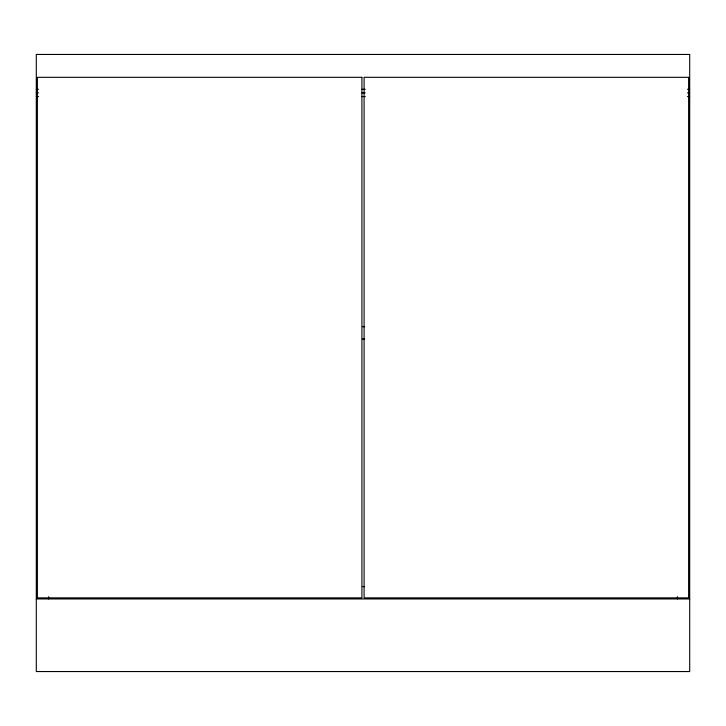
<?xml version="1.0" encoding="UTF-8"?>
<svg xmlns="http://www.w3.org/2000/svg" width="726" height="726" viewBox="0 0 726 726"><rect width="100%" height="100%" fill="white"/><g stroke="black" fill="none" stroke-linecap="round" stroke-linejoin="round"><path stroke-width="1.09" d="M36.3 89.298L38.569 89.298M361.866 89.298L365.269 89.298M687.431 89.298L689.7 89.298M36.3 92.928L38.569 92.928M361.866 92.928L365.269 92.928M687.431 92.928L689.7 92.928M36.3 96.558L38.569 96.558M361.866 96.558L365.269 96.558M687.431 96.558L689.7 96.558M362.437 326.7L364.697 326.7M362.437 339.042L364.697 339.042M362.437 586.608L364.697 586.608M36.3 598.95L689.7 598.95M677.358 596.681L677.358 598.95M48.642 596.681L48.642 598.95M689.7 54.45L36.3 54.45L36.3 671.55L689.7 671.55L689.7 54.45M361.911 77.319L37.389 77.319L37.389 597.861L361.911 597.861L361.911 77.319M688.611 77.319L364.089 77.319L364.089 597.861L688.611 597.861L688.611 77.319"/></g></svg>
